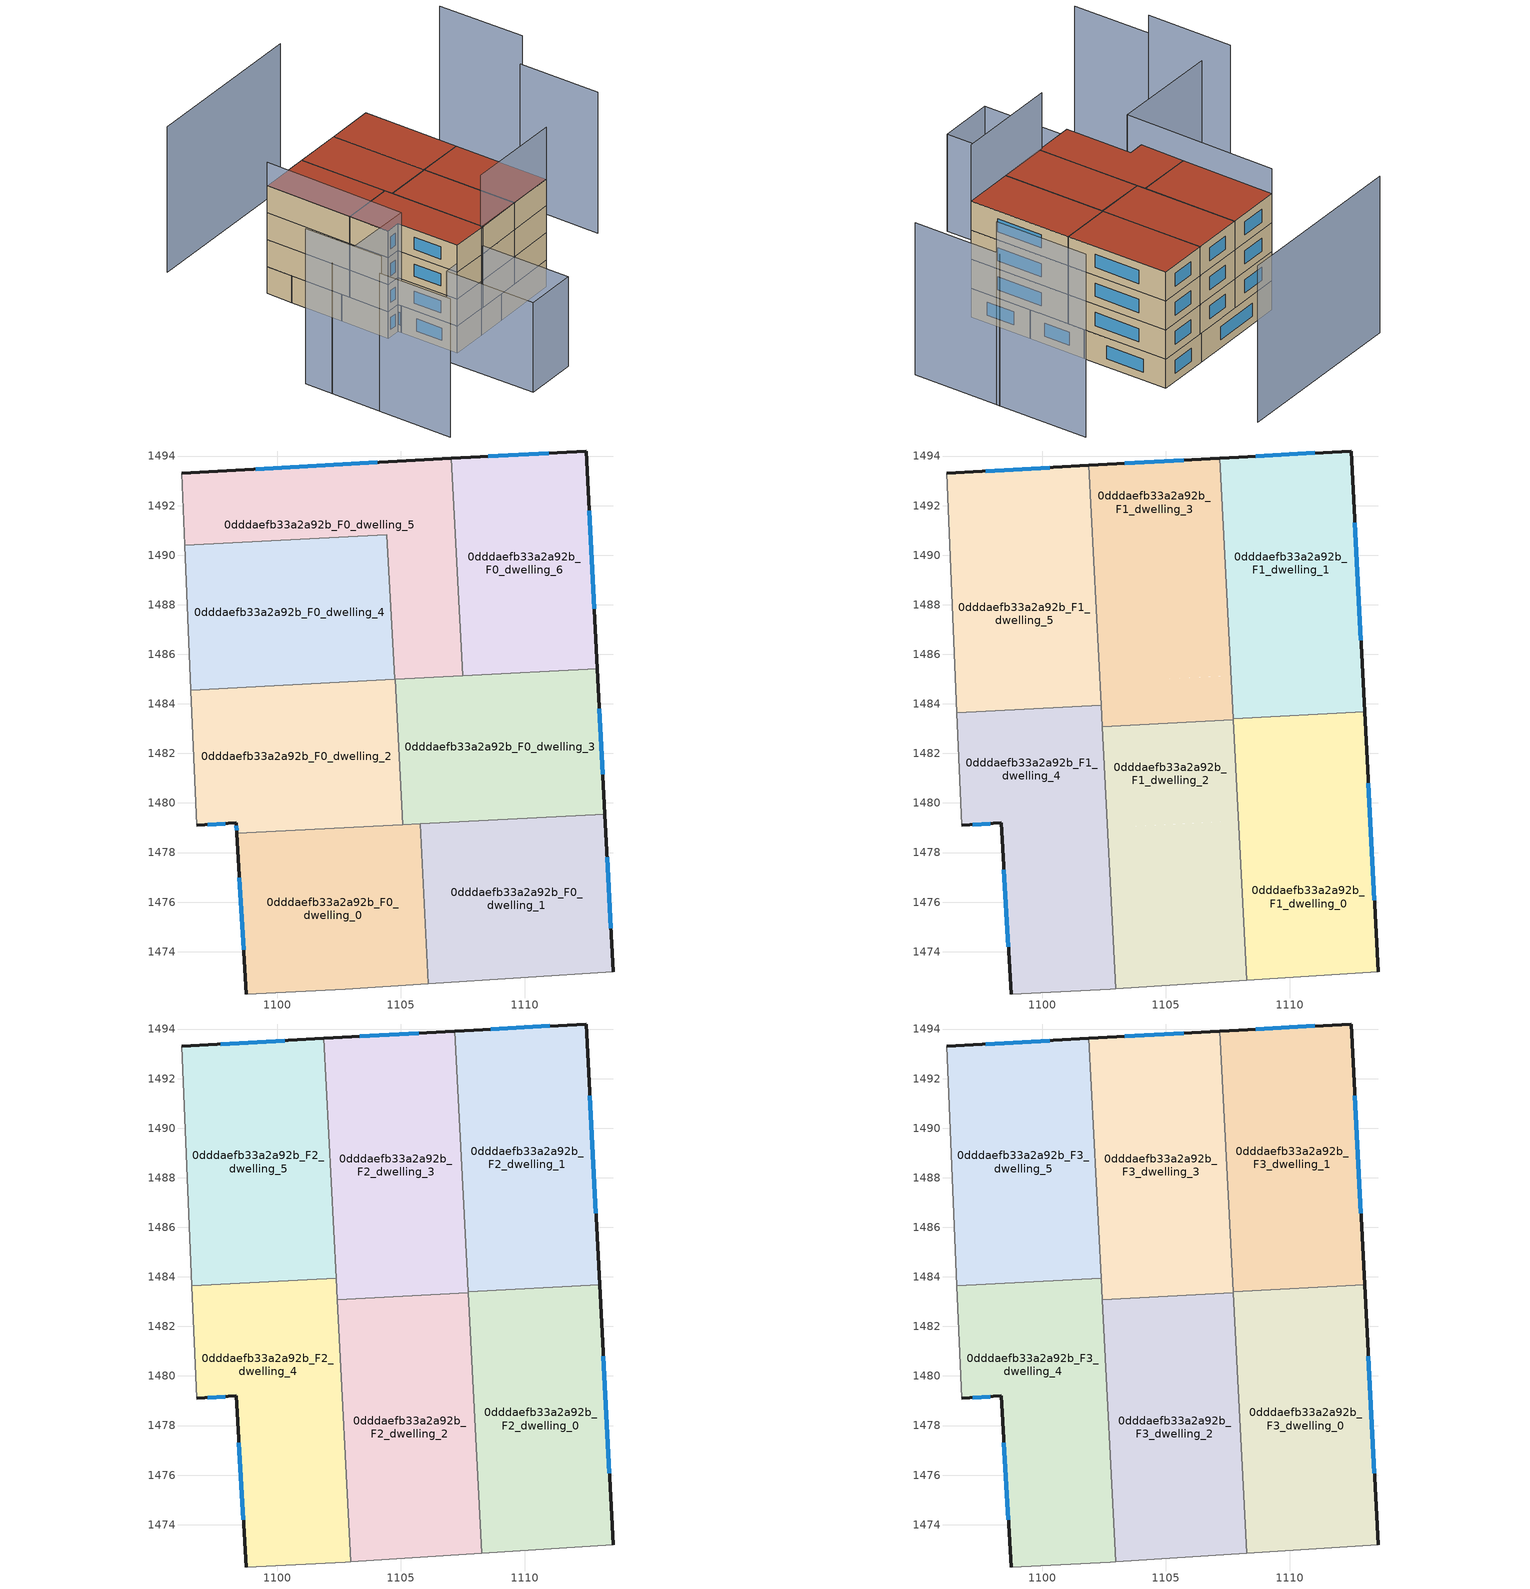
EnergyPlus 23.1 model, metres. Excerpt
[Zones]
0dddaefb33a2a92b_F0_dwelling_0
 floor ground (EU_floor_Construction): 1105.77,1479.16 1106.11,1472.71 1102.76,1472.49 1098.75,1472.29 1098.38,1478.78 z0
 wall outside (EU_wall_Construction): 1098.38,1478.78 1098.75,1472.29 z0:3
 wall to 0dddaefb33a2a92b_F0_dwelling_1 (EU_wall_Construction): 1106.11,1472.71 1105.77,1479.16 z0:3
 wall adiabatic (EU_wall_Construction): 1098.75,1472.29 1102.76,1472.49 1106.11,1472.71 z0:3
 wall to 0dddaefb33a2a92b_F0_dwelling_2 (EU_wall_Construction): 1105.07,1479.13 1098.38,1478.78 z0:3
 wall to 0dddaefb33a2a92b_F0_dwelling_3 (EU_wall_Construction): 1105.77,1479.16 1105.07,1479.13 z0:3
 window (EU_Window_Construction): 1098.48,1476.99 1098.65,1474.08 z0.83:2.17
0dddaefb33a2a92b_F0_dwelling_1
 floor ground (EU_floor_Construction): 1113.23,1479.55 1113.56,1473.19 1106.11,1472.71 1105.77,1479.16 z0
 wall outside (EU_wall_Construction): 1113.56,1473.19 1113.23,1479.55 z0:3
 wall adiabatic (EU_wall_Construction): 1106.11,1472.71 1113.56,1473.19 z0:3
 wall to 0dddaefb33a2a92b_F0_dwelling_3 (EU_wall_Construction): 1113.23,1479.55 1105.77,1479.16 z0:3
 window (EU_Window_Construction): 1113.47,1474.94 1113.32,1477.8 z0.83:2.17
0dddaefb33a2a92b_F0_dwelling_2
 floor ground (EU_floor_Construction): 1104.77,1484.99 1105.07,1479.13 1098.38,1478.78 1098.35,1479.2 1096.75,1479.1 1096.52,1484.56 z0
 wall outside (EU_wall_Construction): 1096.75,1479.1 1098.35,1479.2 1098.38,1478.78 z0:3
 wall adiabatic (EU_wall_Construction): 1096.52,1484.56 1096.75,1479.1 z0:3
 wall to 0dddaefb33a2a92b_F0_dwelling_3 (EU_wall_Construction): 1105.07,1479.13 1104.77,1484.99 z0:3
 wall to 0dddaefb33a2a92b_F0_dwelling_4 (EU_wall_Construction): 1104.74,1484.98 1096.52,1484.56 z0:3
 wall to 0dddaefb33a2a92b_F0_dwelling_5 (EU_wall_Construction): 1104.77,1484.99 1104.74,1484.98 z0:3
 window (EU_Window_Construction): 1097.19,1479.12 1097.91,1479.17 / 1098.36,1479.08 1098.37,1478.89 z0.83:2.17
 ceiling adiabatic (EU_roof_Construction): 1105.07,1479.13 1104.86,1483.21 1102.43,1483.08 1102.64,1479 z3
0dddaefb33a2a92b_F0_dwelling_3
 floor ground (EU_floor_Construction): 1112.93,1485.41 1113.23,1479.55 1105.07,1479.13 1104.77,1484.99 z0
 wall outside (EU_wall_Construction): 1113.23,1479.55 1112.93,1485.41 z0:3
 wall to 0dddaefb33a2a92b_F0_dwelling_6 (EU_wall_Construction): 1112.93,1485.41 1107.48,1485.13 z0:3
 wall to 0dddaefb33a2a92b_F0_dwelling_5 (EU_wall_Construction): 1107.48,1485.13 1104.77,1484.99 z0:3
 window (EU_Window_Construction): 1113.15,1481.16 1113.01,1483.8 z0.83:2.17
 ceiling adiabatic (EU_roof_Construction): 1113.23,1479.55 1112.93,1485.41 1107.62,1485.14 1107.72,1483.36 1104.86,1483.21 1105.07,1479.13 z3
0dddaefb33a2a92b_F0_dwelling_4
 floor ground (EU_floor_Construction): 1104.44,1490.83 1104.74,1484.99 1096.52,1484.56 1096.28,1490.4 z0
 wall to 0dddaefb33a2a92b_F0_dwelling_5 (EU_wall_Construction): 1104.74,1484.99 1104.44,1490.83 1096.28,1490.4 z0:3
 wall adiabatic (EU_wall_Construction): 1096.28,1490.4 1096.52,1484.56 z0:3
0dddaefb33a2a92b_F0_dwelling_5
 floor ground (EU_floor_Construction): 1107.03,1493.91 1107.48,1485.13 1104.74,1484.99 1104.44,1490.83 1096.28,1490.4 1096.16,1493.31 z0
 wall outside (EU_wall_Construction): 1107.03,1493.91 1096.16,1493.31 z0:3
 wall adiabatic (EU_wall_Construction): 1096.16,1493.31 1096.28,1490.4 z0:3
 wall to 0dddaefb33a2a92b_F0_dwelling_6 (EU_wall_Construction): 1107.48,1485.13 1107.03,1493.91 z0:3
 window (EU_Window_Construction): 1104.03,1493.74 1099.15,1493.47 z0.83:2.17
0dddaefb33a2a92b_F0_dwelling_6
 floor ground (EU_floor_Construction): 1112.47,1494.2 1112.93,1485.41 1107.48,1485.13 1107.03,1493.91 z0
 wall outside (EU_wall_Construction): 1112.93,1485.41 1112.47,1494.2 1107.03,1493.91 z0:3
 window (EU_Window_Construction): 1110.97,1494.12 1108.52,1493.99 / 1112.8,1487.83 1112.59,1491.78 z0.83:2.17
 ceiling adiabatic (EU_roof_Construction): 1112.93,1485.41 1112.47,1494.2 1107.17,1493.91 1107.62,1485.14 z3
0dddaefb33a2a92b_F1_dwelling_0
 floor to 0dddaefb33a2a92b_F0_dwelling_1 (EU_floor_Construction): 1113.23,1479.55 1113.56,1473.19 1108.26,1472.85 1107.93,1479.27 z3
 floor adiabatic (EU_floor_Construction): 1113.02,1483.68 1113.23,1479.55 1107.93,1479.28 1107.71,1483.4 z3
 wall outside (EU_wall_Construction): 1113.56,1473.19 1113.02,1483.68 z3:6
 wall to 0dddaefb33a2a92b_F1_dwelling_1 (EU_wall_Construction): 1113.02,1483.68 1107.71,1483.4 z3:6
 wall adiabatic (EU_wall_Construction): 1108.27,1472.85 1113.56,1473.19 z3:6
 wall to 0dddaefb33a2a92b_F1_dwelling_2 (EU_wall_Construction): 1107.72,1483.36 1108.27,1472.85 z3:6
 wall to 0dddaefb33a2a92b_F1_dwelling_3 (EU_wall_Construction): 1107.71,1483.4 1107.72,1483.36 z3:6
 window (EU_Window_Construction): 1113.41,1476.07 1113.17,1480.79 z3.83:5.17
0dddaefb33a2a92b_F1_dwelling_1
 floor adiabatic (EU_floor_Construction): 1112.47,1494.2 1112.93,1485.41 1107.62,1485.14 1107.17,1493.91 z3; 1112.93,1485.41 1113.02,1483.68 1107.71,1483.4 1107.62,1485.14 z3
 wall outside (EU_wall_Construction): 1113.02,1483.68 1112.47,1494.2 1107.17,1493.91 z3:6
 wall to 0dddaefb33a2a92b_F1_dwelling_3 (EU_wall_Construction): 1107.17,1493.91 1107.71,1483.4 z3:6
 window (EU_Window_Construction): 1111.01,1494.12 1108.63,1493.99 / 1112.87,1486.57 1112.62,1491.31 z3.83:5.17
0dddaefb33a2a92b_F1_dwelling_2
 floor to 0dddaefb33a2a92b_F0_dwelling_0 (EU_floor_Construction): 1105.77,1479.16 1106.11,1472.71 1102.98,1472.51 1102.64,1479 z3
 floor to 0dddaefb33a2a92b_F0_dwelling_1 (EU_floor_Construction): 1107.93,1479.27 1108.26,1472.85 1106.11,1472.71 1105.77,1479.16 z3
 floor adiabatic (EU_floor_Construction): 1107.72,1483.36 1107.93,1479.27 1102.64,1479 1102.43,1483.08 z3
 wall to 0dddaefb33a2a92b_F1_dwelling_3 (EU_wall_Construction): 1107.72,1483.36 1102.43,1483.08 z3:6
 wall adiabatic (EU_wall_Construction): 1102.98,1472.51 1108.27,1472.85 z3:6
 wall to 0dddaefb33a2a92b_F1_dwelling_4 (EU_wall_Construction): 1102.43,1483.08 1102.98,1472.51 z3:6
0dddaefb33a2a92b_F1_dwelling_3
 floor to 0dddaefb33a2a92b_F0_dwelling_3 (EU_floor_Construction): 1107.62,1485.14 1107.72,1483.36 1104.86,1483.21 1104.77,1484.99 z3
 floor to 0dddaefb33a2a92b_F0_dwelling_5 (EU_floor_Construction): 1107.03,1493.91 1107.48,1485.13 1104.74,1484.99 1104.44,1490.83 1102.03,1490.7 1101.88,1493.62 z3
 floor to 0dddaefb33a2a92b_F0_dwelling_4 (EU_floor_Construction): 1104.44,1490.83 1104.74,1484.99 1102.33,1484.86 1102.03,1490.7 z3
 floor to 0dddaefb33a2a92b_F0_dwelling_6 (EU_floor_Construction): 1107.17,1493.91 1107.62,1485.14 1107.48,1485.13 1107.03,1493.91 z3
 floor to 0dddaefb33a2a92b_F0_dwelling_2 (EU_floor_Construction): 1104.77,1484.99 1104.86,1483.21 1102.43,1483.08 1102.33,1484.86 z3
 wall outside (EU_wall_Construction): 1107.17,1493.91 1101.88,1493.62 z3:6
 wall to 0dddaefb33a2a92b_F1_dwelling_5 (EU_wall_Construction): 1101.88,1493.62 1102.38,1483.95 z3:6
 wall to 0dddaefb33a2a92b_F1_dwelling_4 (EU_wall_Construction): 1102.38,1483.94 1102.43,1483.08 z3:6
 window (EU_Window_Construction): 1105.71,1493.83 1103.33,1493.7 z3.83:5.17
0dddaefb33a2a92b_F1_dwelling_4
 floor to 0dddaefb33a2a92b_F0_dwelling_0 (EU_floor_Construction): 1102.64,1479 1102.98,1472.51 1102.76,1472.49 1098.75,1472.29 1098.38,1478.78 z3
 floor to 0dddaefb33a2a92b_F0_dwelling_2 (EU_floor_Construction): 1102.38,1483.95 1102.64,1479 1098.38,1478.78 1098.35,1479.2 1096.75,1479.1 1096.56,1483.64 z3
 wall outside (EU_wall_Construction): 1096.75,1479.1 1098.35,1479.2 1098.75,1472.29 z3:6
 wall to 0dddaefb33a2a92b_F1_dwelling_5 (EU_wall_Construction): 1102.38,1483.95 1096.56,1483.64 z3:6
 wall adiabatic (EU_wall_Construction): 1098.75,1472.29 1102.76,1472.49 1102.98,1472.51 / 1096.56,1483.64 1096.75,1479.1 z3:6
 window (EU_Window_Construction): 1098.46,1477.3 1098.64,1474.19 / 1097.19,1479.12 1097.91,1479.17 z3.83:5.17
0dddaefb33a2a92b_F1_dwelling_5
 floor to 0dddaefb33a2a92b_F0_dwelling_4 (EU_floor_Construction): 1102.03,1490.7 1102.33,1484.86 1096.52,1484.56 1096.28,1490.4 z3
 floor to 0dddaefb33a2a92b_F0_dwelling_5 (EU_floor_Construction): 1101.88,1493.62 1102.03,1490.7 1096.28,1490.4 1096.16,1493.31 z3
 floor to 0dddaefb33a2a92b_F0_dwelling_2 (EU_floor_Construction): 1102.33,1484.86 1102.38,1483.95 1096.56,1483.64 1096.52,1484.56 z3
 wall outside (EU_wall_Construction): 1101.88,1493.62 1096.16,1493.31 z3:6
 wall adiabatic (EU_wall_Construction): 1096.16,1493.31 1096.56,1483.64 z3:6
 window (EU_Window_Construction): 1100.3,1493.54 1097.73,1493.39 z3.83:5.17
0dddaefb33a2a92b_F2_dwelling_0
 floor to 0dddaefb33a2a92b_F1_dwelling_0 (EU_floor_Construction): 1113.02,1483.68 1113.56,1473.19 1108.27,1472.85 1107.71,1483.4 z6
 wall outside (EU_wall_Construction): 1113.56,1473.19 1113.02,1483.68 z6:9
 wall to 0dddaefb33a2a92b_F2_dwelling_1 (EU_wall_Construction): 1113.02,1483.68 1107.71,1483.4 z6:9
 wall adiabatic (EU_wall_Construction): 1108.27,1472.85 1113.56,1473.19 z6:9
 wall to 0dddaefb33a2a92b_F2_dwelling_2 (EU_wall_Construction): 1107.72,1483.36 1108.27,1472.85 z6:9
 wall to 0dddaefb33a2a92b_F2_dwelling_3 (EU_wall_Construction): 1107.71,1483.4 1107.72,1483.36 z6:9
 window (EU_Window_Construction): 1113.41,1476.07 1113.17,1480.79 z6.83:8.17
0dddaefb33a2a92b_F2_dwelling_1
 floor to 0dddaefb33a2a92b_F1_dwelling_1 (EU_floor_Construction): 1112.47,1494.2 1113.02,1483.68 1107.71,1483.4 1107.17,1493.91 z6
 wall outside (EU_wall_Construction): 1113.02,1483.68 1112.47,1494.2 1107.17,1493.91 z6:9
 wall to 0dddaefb33a2a92b_F2_dwelling_3 (EU_wall_Construction): 1107.17,1493.91 1107.71,1483.4 z6:9
 window (EU_Window_Construction): 1111.01,1494.12 1108.63,1493.99 / 1112.87,1486.57 1112.62,1491.31 z6.83:8.17
0dddaefb33a2a92b_F2_dwelling_2
 floor to 0dddaefb33a2a92b_F1_dwelling_2 (EU_floor_Construction): 1107.72,1483.36 1108.27,1472.85 1102.98,1472.51 1102.43,1483.08 z6
 wall to 0dddaefb33a2a92b_F2_dwelling_3 (EU_wall_Construction): 1107.72,1483.36 1102.43,1483.08 z6:9
 wall adiabatic (EU_wall_Construction): 1102.98,1472.51 1108.27,1472.85 z6:9
 wall to 0dddaefb33a2a92b_F2_dwelling_4 (EU_wall_Construction): 1102.43,1483.08 1102.98,1472.51 z6:9
0dddaefb33a2a92b_F2_dwelling_3
 floor to 0dddaefb33a2a92b_F1_dwelling_3 (EU_floor_Construction): 1107.17,1493.91 1107.72,1483.36 1102.43,1483.08 1101.88,1493.62 z6
 wall outside (EU_wall_Construction): 1107.17,1493.91 1101.88,1493.62 z6:9
 wall to 0dddaefb33a2a92b_F2_dwelling_5 (EU_wall_Construction): 1101.88,1493.62 1102.38,1483.95 z6:9
 wall to 0dddaefb33a2a92b_F2_dwelling_4 (EU_wall_Construction): 1102.38,1483.94 1102.43,1483.08 z6:9
 window (EU_Window_Construction): 1105.71,1493.83 1103.33,1493.7 z6.83:8.17
0dddaefb33a2a92b_F2_dwelling_4
 floor to 0dddaefb33a2a92b_F1_dwelling_4 (EU_floor_Construction): 1102.38,1483.95 1102.98,1472.51 1102.76,1472.49 1098.75,1472.29 1098.35,1479.2 1096.75,1479.1 1096.56,1483.64 z6
 wall outside (EU_wall_Construction): 1096.75,1479.1 1098.35,1479.2 1098.75,1472.29 z6:9
 wall to 0dddaefb33a2a92b_F2_dwelling_5 (EU_wall_Construction): 1102.38,1483.95 1096.56,1483.64 z6:9
 wall adiabatic (EU_wall_Construction): 1098.75,1472.29 1102.76,1472.49 1102.98,1472.51 / 1096.56,1483.64 1096.75,1479.1 z6:9
 window (EU_Window_Construction): 1098.46,1477.3 1098.64,1474.19 / 1097.19,1479.12 1097.91,1479.17 z6.83:8.17
0dddaefb33a2a92b_F2_dwelling_5
 floor to 0dddaefb33a2a92b_F1_dwelling_5 (EU_floor_Construction): 1101.88,1493.62 1102.38,1483.95 1096.56,1483.64 1096.16,1493.31 z6
 wall outside (EU_wall_Construction): 1101.88,1493.62 1096.16,1493.31 z6:9
 wall adiabatic (EU_wall_Construction): 1096.16,1493.31 1096.56,1483.64 z6:9
 window (EU_Window_Construction): 1100.3,1493.54 1097.73,1493.39 z6.83:8.17
0dddaefb33a2a92b_F3_dwelling_0
 floor to 0dddaefb33a2a92b_F2_dwelling_0 (EU_floor_Construction): 1113.02,1483.68 1113.56,1473.19 1108.27,1472.85 1107.71,1483.4 z9
 wall outside (EU_wall_Construction): 1113.56,1473.19 1113.02,1483.68 z9:12
 wall to 0dddaefb33a2a92b_F3_dwelling_1 (EU_wall_Construction): 1113.02,1483.68 1107.71,1483.4 z9:12
 wall adiabatic (EU_wall_Construction): 1108.27,1472.85 1113.56,1473.19 z9:12
 wall to 0dddaefb33a2a92b_F3_dwelling_2 (EU_wall_Construction): 1107.72,1483.36 1108.27,1472.85 z9:12
 wall to 0dddaefb33a2a92b_F3_dwelling_3 (EU_wall_Construction): 1107.71,1483.4 1107.72,1483.36 z9:12
 window (EU_Window_Construction): 1113.41,1476.07 1113.17,1480.79 z9.83:11.17
 roof outside (EU_roof_Construction): 1113.56,1473.19 1113.02,1483.68 1107.71,1483.4 1108.27,1472.85 z12
0dddaefb33a2a92b_F3_dwelling_1
 floor to 0dddaefb33a2a92b_F2_dwelling_1 (EU_floor_Construction): 1112.47,1494.2 1113.02,1483.68 1107.71,1483.4 1107.17,1493.91 z9
 wall outside (EU_wall_Construction): 1113.02,1483.68 1112.47,1494.2 1107.17,1493.91 z9:12
 wall to 0dddaefb33a2a92b_F3_dwelling_3 (EU_wall_Construction): 1107.17,1493.91 1107.71,1483.4 z9:12
 window (EU_Window_Construction): 1111.01,1494.12 1108.63,1493.99 / 1112.87,1486.57 1112.62,1491.31 z9.83:11.17
 roof outside (EU_roof_Construction): 1113.02,1483.68 1112.47,1494.2 1107.17,1493.91 1107.71,1483.4 z12
0dddaefb33a2a92b_F3_dwelling_2
 floor to 0dddaefb33a2a92b_F2_dwelling_2 (EU_floor_Construction): 1107.72,1483.36 1108.27,1472.85 1102.98,1472.51 1102.43,1483.08 z9
 wall to 0dddaefb33a2a92b_F3_dwelling_3 (EU_wall_Construction): 1107.72,1483.36 1102.43,1483.08 z9:12
 wall adiabatic (EU_wall_Construction): 1102.98,1472.51 1108.27,1472.85 z9:12
 wall to 0dddaefb33a2a92b_F3_dwelling_4 (EU_wall_Construction): 1102.43,1483.08 1102.98,1472.51 z9:12
 roof outside (EU_roof_Construction): 1108.27,1472.85 1107.72,1483.36 1102.43,1483.08 1102.98,1472.51 z12
0dddaefb33a2a92b_F3_dwelling_3
 floor to 0dddaefb33a2a92b_F2_dwelling_3 (EU_floor_Construction): 1107.17,1493.91 1107.72,1483.36 1102.43,1483.08 1101.88,1493.62 z9
 wall outside (EU_wall_Construction): 1107.17,1493.91 1101.88,1493.62 z9:12
 wall to 0dddaefb33a2a92b_F3_dwelling_5 (EU_wall_Construction): 1101.88,1493.62 1102.38,1483.95 z9:12
 wall to 0dddaefb33a2a92b_F3_dwelling_4 (EU_wall_Construction): 1102.38,1483.94 1102.43,1483.08 z9:12
 window (EU_Window_Construction): 1105.71,1493.83 1103.33,1493.7 z9.83:11.17
 roof outside (EU_roof_Construction): 1107.72,1483.36 1107.17,1493.91 1101.88,1493.62 1102.43,1483.08 z12
0dddaefb33a2a92b_F3_dwelling_4
 floor to 0dddaefb33a2a92b_F2_dwelling_4 (EU_floor_Construction): 1102.38,1483.95 1102.98,1472.51 1102.76,1472.49 1098.75,1472.29 1098.35,1479.2 1096.75,1479.1 1096.56,1483.64 z9
 wall outside (EU_wall_Construction): 1096.75,1479.1 1098.35,1479.2 1098.75,1472.29 z9:12
 wall to 0dddaefb33a2a92b_F3_dwelling_5 (EU_wall_Construction): 1102.38,1483.95 1096.56,1483.64 z9:12
 wall adiabatic (EU_wall_Construction): 1098.75,1472.29 1102.76,1472.49 1102.98,1472.51 / 1096.56,1483.64 1096.75,1479.1 z9:12
 window (EU_Window_Construction): 1098.46,1477.3 1098.64,1474.19 / 1097.19,1479.12 1097.91,1479.17 z9.83:11.17
 roof outside (EU_roof_Construction): 1102.98,1472.51 1102.38,1483.95 1096.56,1483.64 1096.75,1479.1 1098.35,1479.2 1098.75,1472.29 1102.76,1472.49 z12
0dddaefb33a2a92b_F3_dwelling_5
 floor to 0dddaefb33a2a92b_F2_dwelling_5 (EU_floor_Construction): 1101.88,1493.62 1102.38,1483.95 1096.56,1483.64 1096.16,1493.31 z9
 wall outside (EU_wall_Construction): 1101.88,1493.62 1096.16,1493.31 z9:12
 wall adiabatic (EU_wall_Construction): 1096.16,1493.31 1096.56,1483.64 z9:12
 window (EU_Window_Construction): 1100.3,1493.54 1097.73,1493.39 z9.83:11.17
 roof outside (EU_roof_Construction): 1102.38,1483.95 1101.88,1493.62 1096.16,1493.31 1096.56,1483.64 z12
shading: 1102.75,1472.62 1113.56,1473.19 z0:17.8; 1102.75,1472.54 1103.35,1462.48 / 1103.35,1462.48 1097.55,1462.14 / 1097.55,1462.14 1096.95,1472.19 / 1096.95,1472.19 1102.75,1472.54 z0:10; 1124.31,1475.38 1123.87,1484.49 z0:15.7; 1096.16,1493.31 1096.82,1477.57 / 1096.82,1477.57 1085.54,1477.1 z0:14.6; 1123.89,1484.18 1123.35,1493.76 z0:18.9; 1085.74,1471.5 1086.21,1463.3 z0:15.4; 1085.39,1480.17 1085.83,1471.37 z0:17.3; 1111.98,1504.19 1093.36,1503.22 z0:16.2
[Building]
EU S2 Campaign: North Axis=0; Terrain=City; Solar Distribution=FullExterior
[Site:Location]
Lyon-Bron: Latitude=45.75; Longitude=5; Time Zone=1; Elevation=198
[SizingPeriod:WeatherFileDays]
AnnualSizingPeriod: Begin Month=1; Begin Day of Month=1; End Month=12; End Day of Month=31; Day of Week for Start Day=Monday; Use Weather File Daylight Saving Period=No; Use Weather File Rain and Snow Indicators=No
[MATERIAL]
EU_InternalMass_Material: Roughness=MediumRough; Thickness=0.1; Conductivity=1; Density=1800; Specific Heat=900; Thermal Absorptance=0.9; Solar Absorptance=0.7; Visible Absorptance=0.7
[MATERIAL:NOMASS] Roughness=MediumRough; Thermal Absorptance=0.9; Solar Absorptance=0.7; Visible Absorptance=0.7
Name | Thermal Resistance
EU_wall_NoMass | 0.87146
EU_roof_NoMass | 0.842276
EU_floor_NoMass | 0.496999
[WINDOWMATERIAL:SIMPLEGLAZINGSYSTEM]
EU_Window_SimpleGlazing: UFactor=2.2525; Solar Heat Gain Coefficient=0.76; Visible Transmittance=0.76
[CONSTRUCTION]
EU_wall_Construction: EU_wall_NoMass
EU_roof_Construction: EU_roof_NoMass
EU_floor_Construction: EU_floor_NoMass
EU_Window_Construction: EU_Window_SimpleGlazing
EU_InternalMass_Construction: EU_InternalMass_Material
[ZONE] Type=1; Multiplier=1; Ceiling Height=autocalculate; Floor Area=autocalculate; Part of Total Floor Area=Yes
Name | Volume
0dddaefb33a2a92b_F0_dwelling_0 | 143.827
0dddaefb33a2a92b_F1_dwelling_0; 0dddaefb33a2a92b_F2_dwelling_0; 0dddaefb33a2a92b_F3_dwelling_0 | 167.808
0dddaefb33a2a92b_F0_dwelling_1 | 143.849
0dddaefb33a2a92b_F1_dwelling_1; 0dddaefb33a2a92b_F2_dwelling_1; 0dddaefb33a2a92b_F3_dwelling_1 | 167.822
0dddaefb33a2a92b_F0_dwelling_2 | 143.835
0dddaefb33a2a92b_F1_dwelling_2; 0dddaefb33a2a92b_F2_dwelling_2; 0dddaefb33a2a92b_F3_dwelling_2 | 167.819
0dddaefb33a2a92b_F0_dwelling_3; 0dddaefb33a2a92b_F0_dwelling_4 | 143.843
0dddaefb33a2a92b_F1_dwelling_3; 0dddaefb33a2a92b_F2_dwelling_3; 0dddaefb33a2a92b_F3_dwelling_3 | 167.809
0dddaefb33a2a92b_F1_dwelling_4; 0dddaefb33a2a92b_F2_dwelling_4; 0dddaefb33a2a92b_F3_dwelling_4 | 167.813
0dddaefb33a2a92b_F0_dwelling_5 | 143.854
0dddaefb33a2a92b_F1_dwelling_5; 0dddaefb33a2a92b_F2_dwelling_5; 0dddaefb33a2a92b_F3_dwelling_5 | 167.829
0dddaefb33a2a92b_F0_dwelling_6 | 143.83
[INTERNALMASS] Construction=EU_InternalMass_Construction
Name | Zone or ZoneList | Surface Area
0dddaefb33a2a92b_F0_dwelling_0_EU_InternalMass | 0dddaefb33a2a92b_F0_dwelling_0 | 47.9414
0dddaefb33a2a92b_F0_dwelling_1_EU_InternalMass | 0dddaefb33a2a92b_F0_dwelling_1 | 47.9495
0dddaefb33a2a92b_F0_dwelling_2_EU_InternalMass | 0dddaefb33a2a92b_F0_dwelling_2 | 47.9454
0dddaefb33a2a92b_F0_dwelling_3_EU_InternalMass | 0dddaefb33a2a92b_F0_dwelling_3 | 47.9457
0dddaefb33a2a92b_F0_dwelling_4_EU_InternalMass | 0dddaefb33a2a92b_F0_dwelling_4 | 47.9471
0dddaefb33a2a92b_F0_dwelling_5_EU_InternalMass | 0dddaefb33a2a92b_F0_dwelling_5 | 47.9514
0dddaefb33a2a92b_F0_dwelling_6_EU_InternalMass | 0dddaefb33a2a92b_F0_dwelling_6 | 47.941
0dddaefb33a2a92b_F1_dwelling_0_EU_InternalMass | 0dddaefb33a2a92b_F1_dwelling_0 | 55.9362
0dddaefb33a2a92b_F1_dwelling_1_EU_InternalMass | 0dddaefb33a2a92b_F1_dwelling_1 | 55.9405
0dddaefb33a2a92b_F1_dwelling_2_EU_InternalMass | 0dddaefb33a2a92b_F1_dwelling_2 | 55.9397
0dddaefb33a2a92b_F1_dwelling_3_EU_InternalMass | 0dddaefb33a2a92b_F1_dwelling_3 | 55.9362
0dddaefb33a2a92b_F1_dwelling_4_EU_InternalMass | 0dddaefb33a2a92b_F1_dwelling_4 | 55.9375
0dddaefb33a2a92b_F1_dwelling_5_EU_InternalMass | 0dddaefb33a2a92b_F1_dwelling_5 | 55.943
0dddaefb33a2a92b_F2_dwelling_0_EU_InternalMass | 0dddaefb33a2a92b_F2_dwelling_0 | 55.9362
0dddaefb33a2a92b_F2_dwelling_1_EU_InternalMass | 0dddaefb33a2a92b_F2_dwelling_1 | 55.9405
0dddaefb33a2a92b_F2_dwelling_2_EU_InternalMass | 0dddaefb33a2a92b_F2_dwelling_2 | 55.9397
0dddaefb33a2a92b_F2_dwelling_3_EU_InternalMass | 0dddaefb33a2a92b_F2_dwelling_3 | 55.9362
0dddaefb33a2a92b_F2_dwelling_4_EU_InternalMass | 0dddaefb33a2a92b_F2_dwelling_4 | 55.9375
0dddaefb33a2a92b_F2_dwelling_5_EU_InternalMass | 0dddaefb33a2a92b_F2_dwelling_5 | 55.943
0dddaefb33a2a92b_F3_dwelling_0_EU_InternalMass | 0dddaefb33a2a92b_F3_dwelling_0 | 55.9362
0dddaefb33a2a92b_F3_dwelling_1_EU_InternalMass | 0dddaefb33a2a92b_F3_dwelling_1 | 55.9405
0dddaefb33a2a92b_F3_dwelling_2_EU_InternalMass | 0dddaefb33a2a92b_F3_dwelling_2 | 55.9397
0dddaefb33a2a92b_F3_dwelling_3_EU_InternalMass | 0dddaefb33a2a92b_F3_dwelling_3 | 55.9362
0dddaefb33a2a92b_F3_dwelling_4_EU_InternalMass | 0dddaefb33a2a92b_F3_dwelling_4 | 55.9375
0dddaefb33a2a92b_F3_dwelling_5_EU_InternalMass | 0dddaefb33a2a92b_F3_dwelling_5 | 55.943
[OTHEREQUIPMENT] Fuel Type=Electricity; Design Level Calculation Method=Watts/Area; Power per Zone Floor Area=1; Fraction Latent=0; Fraction Radiant=0; Fraction Lost=0; Carbon Dioxide Generation Rate=0; EndUse Subcategory=EU_Step8_InternalGains
Name | Zone or ZoneList or Space or SpaceList | Schedule
EU_Step8_InternalGain_0dddaefb33a2a92b_F0_dwelling_0_f000 | 0dddaefb33a2a92b_F0_dwelling_0 | EU_Step8_GainSchedule_0dddaefb33a2a92b_F0_dwelling_0_f000
EU_Step8_InternalGain_0dddaefb33a2a92b_F0_dwelling_1_f000 | 0dddaefb33a2a92b_F0_dwelling_1 | EU_Step8_GainSchedule_0dddaefb33a2a92b_F0_dwelling_1_f000
EU_Step8_InternalGain_0dddaefb33a2a92b_F0_dwelling_2_f000 | 0dddaefb33a2a92b_F0_dwelling_2 | EU_Step8_GainSchedule_0dddaefb33a2a92b_F0_dwelling_2_f000
EU_Step8_InternalGain_0dddaefb33a2a92b_F0_dwelling_3_f000 | 0dddaefb33a2a92b_F0_dwelling_3 | EU_Step8_GainSchedule_0dddaefb33a2a92b_F0_dwelling_3_f000
EU_Step8_InternalGain_0dddaefb33a2a92b_F0_dwelling_4_f000 | 0dddaefb33a2a92b_F0_dwelling_4 | EU_Step8_GainSchedule_0dddaefb33a2a92b_F0_dwelling_4_f000
EU_Step8_InternalGain_0dddaefb33a2a92b_F0_dwelling_5_f000 | 0dddaefb33a2a92b_F0_dwelling_5 | EU_Step8_GainSchedule_0dddaefb33a2a92b_F0_dwelling_5_f000
EU_Step8_InternalGain_0dddaefb33a2a92b_F0_dwelling_6_f000 | 0dddaefb33a2a92b_F0_dwelling_6 | EU_Step8_GainSchedule_0dddaefb33a2a92b_F0_dwelling_6_f000
EU_Step8_InternalGain_0dddaefb33a2a92b_F1_dwelling_0_f000 | 0dddaefb33a2a92b_F1_dwelling_0 | EU_Step8_GainSchedule_0dddaefb33a2a92b_F1_dwelling_0_f000
EU_Step8_InternalGain_0dddaefb33a2a92b_F1_dwelling_1_f000 | 0dddaefb33a2a92b_F1_dwelling_1 | EU_Step8_GainSchedule_0dddaefb33a2a92b_F1_dwelling_1_f000
EU_Step8_InternalGain_0dddaefb33a2a92b_F1_dwelling_2_f000 | 0dddaefb33a2a92b_F1_dwelling_2 | EU_Step8_GainSchedule_0dddaefb33a2a92b_F1_dwelling_2_f000
EU_Step8_InternalGain_0dddaefb33a2a92b_F1_dwelling_3_f000 | 0dddaefb33a2a92b_F1_dwelling_3 | EU_Step8_GainSchedule_0dddaefb33a2a92b_F1_dwelling_3_f000
EU_Step8_InternalGain_0dddaefb33a2a92b_F1_dwelling_4_f000 | 0dddaefb33a2a92b_F1_dwelling_4 | EU_Step8_GainSchedule_0dddaefb33a2a92b_F1_dwelling_4_f000
EU_Step8_InternalGain_0dddaefb33a2a92b_F1_dwelling_5_f000 | 0dddaefb33a2a92b_F1_dwelling_5 | EU_Step8_GainSchedule_0dddaefb33a2a92b_F1_dwelling_5_f000
EU_Step8_InternalGain_0dddaefb33a2a92b_F2_dwelling_0_f000 | 0dddaefb33a2a92b_F2_dwelling_0 | EU_Step8_GainSchedule_0dddaefb33a2a92b_F2_dwelling_0_f000
EU_Step8_InternalGain_0dddaefb33a2a92b_F2_dwelling_1_f000 | 0dddaefb33a2a92b_F2_dwelling_1 | EU_Step8_GainSchedule_0dddaefb33a2a92b_F2_dwelling_1_f000
EU_Step8_InternalGain_0dddaefb33a2a92b_F2_dwelling_2_f000 | 0dddaefb33a2a92b_F2_dwelling_2 | EU_Step8_GainSchedule_0dddaefb33a2a92b_F2_dwelling_2_f000
EU_Step8_InternalGain_0dddaefb33a2a92b_F2_dwelling_3_f000 | 0dddaefb33a2a92b_F2_dwelling_3 | EU_Step8_GainSchedule_0dddaefb33a2a92b_F2_dwelling_3_f000
EU_Step8_InternalGain_0dddaefb33a2a92b_F2_dwelling_4_f000 | 0dddaefb33a2a92b_F2_dwelling_4 | EU_Step8_GainSchedule_0dddaefb33a2a92b_F2_dwelling_4_f000
EU_Step8_InternalGain_0dddaefb33a2a92b_F2_dwelling_5_f000 | 0dddaefb33a2a92b_F2_dwelling_5 | EU_Step8_GainSchedule_0dddaefb33a2a92b_F2_dwelling_5_f000
EU_Step8_InternalGain_0dddaefb33a2a92b_F3_dwelling_0_f000 | 0dddaefb33a2a92b_F3_dwelling_0 | EU_Step8_GainSchedule_0dddaefb33a2a92b_F3_dwelling_0_f000
EU_Step8_InternalGain_0dddaefb33a2a92b_F3_dwelling_1_f000 | 0dddaefb33a2a92b_F3_dwelling_1 | EU_Step8_GainSchedule_0dddaefb33a2a92b_F3_dwelling_1_f000
EU_Step8_InternalGain_0dddaefb33a2a92b_F3_dwelling_2_f000 | 0dddaefb33a2a92b_F3_dwelling_2 | EU_Step8_GainSchedule_0dddaefb33a2a92b_F3_dwelling_2_f000
EU_Step8_InternalGain_0dddaefb33a2a92b_F3_dwelling_3_f000 | 0dddaefb33a2a92b_F3_dwelling_3 | EU_Step8_GainSchedule_0dddaefb33a2a92b_F3_dwelling_3_f000
EU_Step8_InternalGain_0dddaefb33a2a92b_F3_dwelling_4_f000 | 0dddaefb33a2a92b_F3_dwelling_4 | EU_Step8_GainSchedule_0dddaefb33a2a92b_F3_dwelling_4_f000
EU_Step8_InternalGain_0dddaefb33a2a92b_F3_dwelling_5_f000 | 0dddaefb33a2a92b_F3_dwelling_5 | EU_Step8_GainSchedule_0dddaefb33a2a92b_F3_dwelling_5_f000
[ZONEVENTILATION:DESIGNFLOWRATE] Schedule=EU_AlwaysOn; Design Flow Rate Calculation Method=AirChanges/Hour; Air Changes per Hour=0.425; Ventilation Type=Natural; Fan Pressure Rise=0; Fan Total Efficiency=1; Constant Term Coefficient=1; Temperature Term Coefficient=0; Velocity Term Coefficient=0; Velocity Squared Term Coefficient=0; Minimum Indoor Temperature=-100; Maximum Indoor Temperature=100; Delta Temperature=-100; Minimum Outdoor Temperature=-100; Maximum Outdoor Temperature=100; Maximum Wind Speed=40
Name | Zone or ZoneList or Space or SpaceList
EU_ConstantAir_0dddaefb33a2a92b_F0_dwelling_0 | 0dddaefb33a2a92b_F0_dwelling_0
EU_ConstantAir_0dddaefb33a2a92b_F0_dwelling_1 | 0dddaefb33a2a92b_F0_dwelling_1
EU_ConstantAir_0dddaefb33a2a92b_F0_dwelling_2 | 0dddaefb33a2a92b_F0_dwelling_2
EU_ConstantAir_0dddaefb33a2a92b_F0_dwelling_3 | 0dddaefb33a2a92b_F0_dwelling_3
EU_ConstantAir_0dddaefb33a2a92b_F0_dwelling_4 | 0dddaefb33a2a92b_F0_dwelling_4
EU_ConstantAir_0dddaefb33a2a92b_F0_dwelling_5 | 0dddaefb33a2a92b_F0_dwelling_5
EU_ConstantAir_0dddaefb33a2a92b_F0_dwelling_6 | 0dddaefb33a2a92b_F0_dwelling_6
EU_ConstantAir_0dddaefb33a2a92b_F1_dwelling_0 | 0dddaefb33a2a92b_F1_dwelling_0
EU_ConstantAir_0dddaefb33a2a92b_F1_dwelling_1 | 0dddaefb33a2a92b_F1_dwelling_1
EU_ConstantAir_0dddaefb33a2a92b_F1_dwelling_2 | 0dddaefb33a2a92b_F1_dwelling_2
EU_ConstantAir_0dddaefb33a2a92b_F1_dwelling_3 | 0dddaefb33a2a92b_F1_dwelling_3
EU_ConstantAir_0dddaefb33a2a92b_F1_dwelling_4 | 0dddaefb33a2a92b_F1_dwelling_4
EU_ConstantAir_0dddaefb33a2a92b_F1_dwelling_5 | 0dddaefb33a2a92b_F1_dwelling_5
EU_ConstantAir_0dddaefb33a2a92b_F2_dwelling_0 | 0dddaefb33a2a92b_F2_dwelling_0
EU_ConstantAir_0dddaefb33a2a92b_F2_dwelling_1 | 0dddaefb33a2a92b_F2_dwelling_1
EU_ConstantAir_0dddaefb33a2a92b_F2_dwelling_2 | 0dddaefb33a2a92b_F2_dwelling_2
EU_ConstantAir_0dddaefb33a2a92b_F2_dwelling_3 | 0dddaefb33a2a92b_F2_dwelling_3
EU_ConstantAir_0dddaefb33a2a92b_F2_dwelling_4 | 0dddaefb33a2a92b_F2_dwelling_4
EU_ConstantAir_0dddaefb33a2a92b_F2_dwelling_5 | 0dddaefb33a2a92b_F2_dwelling_5
EU_ConstantAir_0dddaefb33a2a92b_F3_dwelling_0 | 0dddaefb33a2a92b_F3_dwelling_0
EU_ConstantAir_0dddaefb33a2a92b_F3_dwelling_1 | 0dddaefb33a2a92b_F3_dwelling_1
EU_ConstantAir_0dddaefb33a2a92b_F3_dwelling_2 | 0dddaefb33a2a92b_F3_dwelling_2
EU_ConstantAir_0dddaefb33a2a92b_F3_dwelling_3 | 0dddaefb33a2a92b_F3_dwelling_3
EU_ConstantAir_0dddaefb33a2a92b_F3_dwelling_4 | 0dddaefb33a2a92b_F3_dwelling_4
EU_ConstantAir_0dddaefb33a2a92b_F3_dwelling_5 | 0dddaefb33a2a92b_F3_dwelling_5
[HVACTEMPLATE:THERMOSTAT] Constant Heating Setpoint=20; Constant Cooling Setpoint=50
EU_HeatOnly_0dddaefb33a2a92b_F0_dwelling_0; EU_HeatOnly_0dddaefb33a2a92b_F0_dwelling_1; EU_HeatOnly_0dddaefb33a2a92b_F0_dwelling_2; EU_HeatOnly_0dddaefb33a2a92b_F0_dwelling_3; EU_HeatOnly_0dddaefb33a2a92b_F0_dwelling_4; EU_HeatOnly_0dddaefb33a2a92b_F0_dwelling_5; EU_HeatOnly_0dddaefb33a2a92b_F0_dwelling_6; EU_HeatOnly_0dddaefb33a2a92b_F1_dwelling_0; EU_HeatOnly_0dddaefb33a2a92b_F1_dwelling_1; EU_HeatOnly_0dddaefb33a2a92b_F1_dwelling_2; EU_HeatOnly_0dddaefb33a2a92b_F1_dwelling_3; EU_HeatOnly_0dddaefb33a2a92b_F1_dwelling_4; EU_HeatOnly_0dddaefb33a2a92b_F1_dwelling_5; EU_HeatOnly_0dddaefb33a2a92b_F2_dwelling_0; EU_HeatOnly_0dddaefb33a2a92b_F2_dwelling_1; EU_HeatOnly_0dddaefb33a2a92b_F2_dwelling_2; EU_HeatOnly_0dddaefb33a2a92b_F2_dwelling_3; EU_HeatOnly_0dddaefb33a2a92b_F2_dwelling_4; EU_HeatOnly_0dddaefb33a2a92b_F2_dwelling_5; EU_HeatOnly_0dddaefb33a2a92b_F3_dwelling_0; EU_HeatOnly_0dddaefb33a2a92b_F3_dwelling_1; EU_HeatOnly_0dddaefb33a2a92b_F3_dwelling_2; EU_HeatOnly_0dddaefb33a2a92b_F3_dwelling_3; EU_HeatOnly_0dddaefb33a2a92b_F3_dwelling_4; EU_HeatOnly_0dddaefb33a2a92b_F3_dwelling_5
[HVACTEMPLATE:ZONE:IDEALLOADSAIRSYSTEM] System Availability Schedule=EU_AlwaysOn; Maximum Heating Supply Air Temperature=50; Minimum Cooling Supply Air Temperature=13; Maximum Heating Supply Air Humidity Ratio=0.0156; Minimum Cooling Supply Air Humidity Ratio=0.0077; Heating Limit=NoLimit; Cooling Limit=NoLimit; Heating Availability Schedule=EU_AlwaysOn; Cooling Availability Schedule=EU_CoolingOff; Dehumidification Control Type=ConstantSensibleHeatRatio; Cooling Sensible Heat Ratio=0.7; Dehumidification Setpoint=60; Humidification Control Type=None; Humidification Setpoint=30; Outdoor Air Method=None; Outdoor Air Flow Rate per Person=0.00944; Outdoor Air Flow Rate per Zone Floor Area=0; Outdoor Air Flow Rate per Zone=0; Demand Controlled Ventilation Type=None; Outdoor Air Economizer Type=NoEconomizer; Heat Recovery Type=None; Sensible Heat Recovery Effectiveness=0.7; Latent Heat Recovery Effectiveness=0.65
Name | Template Thermostat
0dddaefb33a2a92b_F0_dwelling_0 | EU_HeatOnly_0dddaefb33a2a92b_F0_dwelling_0
0dddaefb33a2a92b_F0_dwelling_1 | EU_HeatOnly_0dddaefb33a2a92b_F0_dwelling_1
0dddaefb33a2a92b_F0_dwelling_2 | EU_HeatOnly_0dddaefb33a2a92b_F0_dwelling_2
0dddaefb33a2a92b_F0_dwelling_3 | EU_HeatOnly_0dddaefb33a2a92b_F0_dwelling_3
0dddaefb33a2a92b_F0_dwelling_4 | EU_HeatOnly_0dddaefb33a2a92b_F0_dwelling_4
0dddaefb33a2a92b_F0_dwelling_5 | EU_HeatOnly_0dddaefb33a2a92b_F0_dwelling_5
0dddaefb33a2a92b_F0_dwelling_6 | EU_HeatOnly_0dddaefb33a2a92b_F0_dwelling_6
0dddaefb33a2a92b_F1_dwelling_0 | EU_HeatOnly_0dddaefb33a2a92b_F1_dwelling_0
0dddaefb33a2a92b_F1_dwelling_1 | EU_HeatOnly_0dddaefb33a2a92b_F1_dwelling_1
0dddaefb33a2a92b_F1_dwelling_2 | EU_HeatOnly_0dddaefb33a2a92b_F1_dwelling_2
0dddaefb33a2a92b_F1_dwelling_3 | EU_HeatOnly_0dddaefb33a2a92b_F1_dwelling_3
0dddaefb33a2a92b_F1_dwelling_4 | EU_HeatOnly_0dddaefb33a2a92b_F1_dwelling_4
0dddaefb33a2a92b_F1_dwelling_5 | EU_HeatOnly_0dddaefb33a2a92b_F1_dwelling_5
0dddaefb33a2a92b_F2_dwelling_0 | EU_HeatOnly_0dddaefb33a2a92b_F2_dwelling_0
0dddaefb33a2a92b_F2_dwelling_1 | EU_HeatOnly_0dddaefb33a2a92b_F2_dwelling_1
0dddaefb33a2a92b_F2_dwelling_2 | EU_HeatOnly_0dddaefb33a2a92b_F2_dwelling_2
0dddaefb33a2a92b_F2_dwelling_3 | EU_HeatOnly_0dddaefb33a2a92b_F2_dwelling_3
0dddaefb33a2a92b_F2_dwelling_4 | EU_HeatOnly_0dddaefb33a2a92b_F2_dwelling_4
0dddaefb33a2a92b_F2_dwelling_5 | EU_HeatOnly_0dddaefb33a2a92b_F2_dwelling_5
0dddaefb33a2a92b_F3_dwelling_0 | EU_HeatOnly_0dddaefb33a2a92b_F3_dwelling_0
0dddaefb33a2a92b_F3_dwelling_1 | EU_HeatOnly_0dddaefb33a2a92b_F3_dwelling_1
0dddaefb33a2a92b_F3_dwelling_2 | EU_HeatOnly_0dddaefb33a2a92b_F3_dwelling_2
0dddaefb33a2a92b_F3_dwelling_3 | EU_HeatOnly_0dddaefb33a2a92b_F3_dwelling_3
0dddaefb33a2a92b_F3_dwelling_4 | EU_HeatOnly_0dddaefb33a2a92b_F3_dwelling_4
0dddaefb33a2a92b_F3_dwelling_5 | EU_HeatOnly_0dddaefb33a2a92b_F3_dwelling_5
[SIZING:ZONE] Zone Cooling Design Supply Air Temperature Input Method=SupplyAirTemperature; Zone Cooling Design Supply Air Temperature=13; Zone Heating Design Supply Air Temperature Input Method=SupplyAirTemperature; Zone Heating Design Supply Air Temperature=50; Zone Cooling Design Supply Air Humidity Ratio=0.008; Zone Heating Design Supply Air Humidity Ratio=0.008; Cooling Design Air Flow Method=DesignDay; Cooling Design Air Flow Rate=0; Cooling Minimum Air Flow per Zone Floor Area=0.000762; Cooling Minimum Air Flow=0; Cooling Minimum Air Flow Fraction=0.2; Heating Design Air Flow Method=DesignDay; Heating Design Air Flow Rate=0; Heating Maximum Air Flow per Zone Floor Area=0.002032; Heating Maximum Air Flow=0.141576; Heating Maximum Air Flow Fraction=0.3; Account for Dedicated Outdoor Air System=No; Dedicated Outdoor Air System Control Strategy=NeutralSupplyAir; Dedicated Outdoor Air Low Setpoint Temperature for Design=autosize; Dedicated Outdoor Air High Setpoint Temperature for Design=autosize; Zone Load Sizing Method=Sensible Load Only No Latent Load; Zone Latent Cooling Design Supply Air Humidity Ratio Input Method=HumidityRatioDifference; Zone Cooling Design Supply Air Humidity Ratio Difference=0.005; Zone Latent Heating Design Supply Air Humidity Ratio Input Method=HumidityRatioDifference; Zone Humidification Design Supply Air Humidity Ratio Difference=0.005
0dddaefb33a2a92b_F0_dwelling_0; 0dddaefb33a2a92b_F0_dwelling_1; 0dddaefb33a2a92b_F0_dwelling_2; 0dddaefb33a2a92b_F0_dwelling_3; 0dddaefb33a2a92b_F0_dwelling_4; 0dddaefb33a2a92b_F0_dwelling_5; 0dddaefb33a2a92b_F0_dwelling_6; 0dddaefb33a2a92b_F1_dwelling_0; 0dddaefb33a2a92b_F1_dwelling_1; 0dddaefb33a2a92b_F1_dwelling_2; 0dddaefb33a2a92b_F1_dwelling_3; 0dddaefb33a2a92b_F1_dwelling_4; 0dddaefb33a2a92b_F1_dwelling_5; 0dddaefb33a2a92b_F2_dwelling_0; 0dddaefb33a2a92b_F2_dwelling_1; 0dddaefb33a2a92b_F2_dwelling_2; 0dddaefb33a2a92b_F2_dwelling_3; 0dddaefb33a2a92b_F2_dwelling_4; 0dddaefb33a2a92b_F2_dwelling_5; 0dddaefb33a2a92b_F3_dwelling_0; 0dddaefb33a2a92b_F3_dwelling_1; 0dddaefb33a2a92b_F3_dwelling_2; 0dddaefb33a2a92b_F3_dwelling_3; 0dddaefb33a2a92b_F3_dwelling_4; 0dddaefb33a2a92b_F3_dwelling_5
[SCHEDULE:CONSTANT]
Name | Hourly Value
EU_AlwaysOn | 1
EU_CoolingOff | 0
[SCHEDULE:FILE] Column Number=1; Rows to Skip at Top=0; Number of Hours of Data=8760; Column Separator=Comma; Interpolate to Timestep=No; Minutes per Item=60; Adjust Schedule for Daylight Savings=Yes
Name | File
EU_Step8_GainSchedule_0dddaefb33a2a92b_F0_dwelling_0_f000 | ../../schedules/0dddaefb33a2a92b/0dddaefb33a2a92b_F0_dwelling_0_f000_gain.csv
EU_Step8_GainSchedule_0dddaefb33a2a92b_F0_dwelling_1_f000 | ../../schedules/0dddaefb33a2a92b/0dddaefb33a2a92b_F0_dwelling_1_f000_gain.csv
EU_Step8_GainSchedule_0dddaefb33a2a92b_F0_dwelling_2_f000 | ../../schedules/0dddaefb33a2a92b/0dddaefb33a2a92b_F0_dwelling_2_f000_gain.csv
EU_Step8_GainSchedule_0dddaefb33a2a92b_F0_dwelling_3_f000 | ../../schedules/0dddaefb33a2a92b/0dddaefb33a2a92b_F0_dwelling_3_f000_gain.csv
EU_Step8_GainSchedule_0dddaefb33a2a92b_F0_dwelling_4_f000 | ../../schedules/0dddaefb33a2a92b/0dddaefb33a2a92b_F0_dwelling_4_f000_gain.csv
EU_Step8_GainSchedule_0dddaefb33a2a92b_F0_dwelling_5_f000 | ../../schedules/0dddaefb33a2a92b/0dddaefb33a2a92b_F0_dwelling_5_f000_gain.csv
EU_Step8_GainSchedule_0dddaefb33a2a92b_F0_dwelling_6_f000 | ../../schedules/0dddaefb33a2a92b/0dddaefb33a2a92b_F0_dwelling_6_f000_gain.csv
EU_Step8_GainSchedule_0dddaefb33a2a92b_F1_dwelling_0_f000 | ../../schedules/0dddaefb33a2a92b/0dddaefb33a2a92b_F1_dwelling_0_f000_gain.csv
EU_Step8_GainSchedule_0dddaefb33a2a92b_F1_dwelling_1_f000 | ../../schedules/0dddaefb33a2a92b/0dddaefb33a2a92b_F1_dwelling_1_f000_gain.csv
EU_Step8_GainSchedule_0dddaefb33a2a92b_F1_dwelling_2_f000 | ../../schedules/0dddaefb33a2a92b/0dddaefb33a2a92b_F1_dwelling_2_f000_gain.csv
EU_Step8_GainSchedule_0dddaefb33a2a92b_F1_dwelling_3_f000 | ../../schedules/0dddaefb33a2a92b/0dddaefb33a2a92b_F1_dwelling_3_f000_gain.csv
EU_Step8_GainSchedule_0dddaefb33a2a92b_F1_dwelling_4_f000 | ../../schedules/0dddaefb33a2a92b/0dddaefb33a2a92b_F1_dwelling_4_f000_gain.csv
EU_Step8_GainSchedule_0dddaefb33a2a92b_F1_dwelling_5_f000 | ../../schedules/0dddaefb33a2a92b/0dddaefb33a2a92b_F1_dwelling_5_f000_gain.csv
EU_Step8_GainSchedule_0dddaefb33a2a92b_F2_dwelling_0_f000 | ../../schedules/0dddaefb33a2a92b/0dddaefb33a2a92b_F2_dwelling_0_f000_gain.csv
EU_Step8_GainSchedule_0dddaefb33a2a92b_F2_dwelling_1_f000 | ../../schedules/0dddaefb33a2a92b/0dddaefb33a2a92b_F2_dwelling_1_f000_gain.csv
EU_Step8_GainSchedule_0dddaefb33a2a92b_F2_dwelling_2_f000 | ../../schedules/0dddaefb33a2a92b/0dddaefb33a2a92b_F2_dwelling_2_f000_gain.csv
EU_Step8_GainSchedule_0dddaefb33a2a92b_F2_dwelling_3_f000 | ../../schedules/0dddaefb33a2a92b/0dddaefb33a2a92b_F2_dwelling_3_f000_gain.csv
EU_Step8_GainSchedule_0dddaefb33a2a92b_F2_dwelling_4_f000 | ../../schedules/0dddaefb33a2a92b/0dddaefb33a2a92b_F2_dwelling_4_f000_gain.csv
EU_Step8_GainSchedule_0dddaefb33a2a92b_F2_dwelling_5_f000 | ../../schedules/0dddaefb33a2a92b/0dddaefb33a2a92b_F2_dwelling_5_f000_gain.csv
EU_Step8_GainSchedule_0dddaefb33a2a92b_F3_dwelling_0_f000 | ../../schedules/0dddaefb33a2a92b/0dddaefb33a2a92b_F3_dwelling_0_f000_gain.csv
EU_Step8_GainSchedule_0dddaefb33a2a92b_F3_dwelling_1_f000 | ../../schedules/0dddaefb33a2a92b/0dddaefb33a2a92b_F3_dwelling_1_f000_gain.csv
EU_Step8_GainSchedule_0dddaefb33a2a92b_F3_dwelling_2_f000 | ../../schedules/0dddaefb33a2a92b/0dddaefb33a2a92b_F3_dwelling_2_f000_gain.csv
EU_Step8_GainSchedule_0dddaefb33a2a92b_F3_dwelling_3_f000 | ../../schedules/0dddaefb33a2a92b/0dddaefb33a2a92b_F3_dwelling_3_f000_gain.csv
EU_Step8_GainSchedule_0dddaefb33a2a92b_F3_dwelling_4_f000 | ../../schedules/0dddaefb33a2a92b/0dddaefb33a2a92b_F3_dwelling_4_f000_gain.csv
EU_Step8_GainSchedule_0dddaefb33a2a92b_F3_dwelling_5_f000 | ../../schedules/0dddaefb33a2a92b/0dddaefb33a2a92b_F3_dwelling_5_f000_gain.csv
